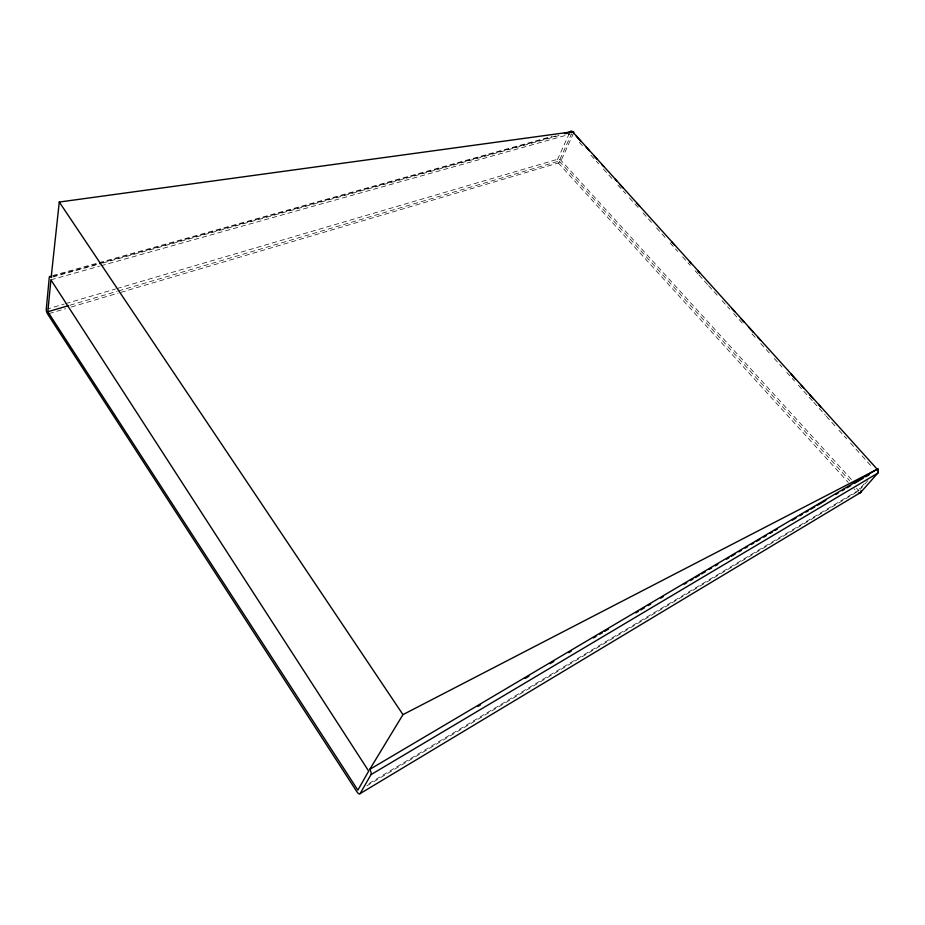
<?xml version="1.0" encoding="UTF-8"?>
<svg xmlns="http://www.w3.org/2000/svg" width="925" height="925" viewBox="0 0 925 925"><rect width="100%" height="100%" fill="white"/><g stroke="black" fill="none" stroke-linecap="round" stroke-linejoin="round"><path stroke-width="0.69" stroke-dasharray="4.62 3.47" d="M569.395 133.292L557.602 159.285A2.671 1.734 74.6 0 0 558.307 162.973L848.237 482.376M118.516 290.912L559.186 161.031L571.604 133.755L573.535 135.894M573.558 133.2L561.117 160.464A2.671 1.214 -43 0 1 558.307 162.973L119.591 292.728M369.006 783.487L858.458 490.296L866.066 481.682M867.87 480.607L860.262 489.221L858.319 487.082M859.128 490.342L857.88 491.36M366.82 785.868L856.966 491.996L854.064 488.782M70.011 305.215L117.128 291.317M49.002 313.598L65.606 308.684M71.144 307.042L118.203 293.132M46.262 309.32L64.276 304.036M65.663 303.62L115.544 288.993M116.932 288.577L557.602 159.285A2.648 1.607 24.8 0 1 561.117 160.464L851.52 479.613M50.898 279.812L99.495 266.18M100.883 265.787L570.216 134.137M52.54 275.627L97.773 263.024M99.148 262.642L551.554 136.507M53.442 276.193L97.877 263.787M99.264 263.405L558.873 135.096M52.54 277.072L101.207 263.475M102.594 263.082L560.041 135.247M559.186 161.031L849.717 480.676M856.515 488.169L858.458 490.296M579.327 142.311L584.149 147.665M590.913 155.157L598.625 163.713M603.458 169.067L613.102 179.774M617.923 185.127L625.647 193.683M629.509 197.973L639.152 208.668M643.014 212.958L651.697 222.59M656.53 227.943L665.214 237.575M670.035 242.928L677.759 251.484M682.581 256.838L690.304 265.394M695.126 270.748L698.017 273.962M698.988 275.037L707.671 284.669M708.631 285.733L717.314 295.364M722.147 300.717L729.86 309.285M733.722 313.563L742.405 323.195M752.06 333.902L755.922 338.18M760.743 343.533L770.398 354.24M774.248 358.518L781.972 367.075M786.793 372.428L794.517 380.996M798.379 385.274L812.855 401.334M813.815 402.398L825.401 415.244M826.36 416.308L835.044 425.951M838.906 430.229L846.629 438.785M850.48 443.075L861.094 454.846M862.065 455.921L872.68 467.692"/><path stroke-width="1.39" d="M47.834 311.748L50.898 279.812L368.693 771.092L357.859 790.158L47.834 311.748L68.623 305.62M573.731 132.737A2.729 1.237 -43 0 0 572.552 131.755L59.269 202.043L51.153 277.465A3.596 1.226 71.4 0 0 49.279 277.361L46.262 309.32A3.492 1.168 71 0 0 47.614 314.003L356.923 791.812A4.232 1.642 62.7 0 0 360.103 793.615L860.528 492.574L877.698 473.207A3.18 2.023 38.5 0 0 878.264 471.311M360.103 793.615L371.006 774.618L877.698 473.207A3.145 2.312 54.4 0 0 877.154 469.172L572.552 131.755A2.729 1.804 75.7 0 0 570.077 131.801M371.006 774.618A4.324 1.734 62.7 0 0 369.722 769.403L402.965 714.632L877.952 468.882M478.017 706.353L480.503 704.873M525.227 678.383L528.961 676.187M550.074 663.676L553.809 661.468M568.713 652.634L571.199 651.165M593.561 637.926L596.047 636.446M599.77 634.238L602.256 632.769M604.742 631.301L608.465 629.093M635.799 612.905L638.285 611.437M640.771 609.957L644.494 607.748M648.228 605.551L650.703 604.071M660.647 598.186L663.132 596.718M684.257 584.207L686.732 582.738M690.466 580.53L692.952 579.062M695.438 577.582L699.161 575.385M701.647 573.905L705.37 571.696M709.093 569.488L711.579 568.019M715.314 565.811L717.8 564.342M726.495 559.197L728.981 557.717M731.467 556.249L735.19 554.04M738.913 551.832L741.399 550.363M745.122 548.155L747.608 546.687M751.343 544.478L753.829 543.01M756.303 541.53L760.038 539.321M763.761 537.124L766.247 535.644M769.97 533.436L772.456 531.967M774.942 530.499L777.428 529.031M792.332 520.197L796.067 517.988M799.79 515.78L802.276 514.312M805.999 512.103L808.485 510.635M810.971 509.155L814.694 506.958M817.18 505.478L825.875 500.333M835.818 494.447L838.304 492.967M842.028 490.77L844.513 489.29M846.999 487.822L850.722 485.613M854.457 483.405L863.152 478.26M865.638 476.791L869.361 474.583M369.722 769.403L877.154 469.172M564.423 133.535L569.985 131.986M565.603 133.697L572.552 131.755M576.356 136.31L581.027 141.479M585.687 146.647L589.422 150.775M594.139 156.013L596.983 159.158M601.724 164.407L603.62 166.512M615.102 179.242L617.033 181.369M619.923 184.572L622.803 187.763M636.77 203.234L639.545 206.321M671.677 241.911L674.545 245.09M689.437 261.59L691.287 263.637M697.751 270.805L699.635 272.887M731.779 308.499L734.635 311.667M741.098 318.824L743.862 321.9M748.475 327.011L753.1 332.121M757.772 337.301L760.581 340.423M790.898 374.001L795.604 379.215M801.166 385.378L803.941 388.454M809.502 394.617L813.202 398.721M818.845 404.965L820.729 407.046M59.269 202.043L402.965 714.632M877.975 468.917L877.386 469.831A3.18 2.023 38.5 0 1 877.813 470.363M861.106 490.666A3.122 2.035 38.9 0 1 860.528 492.574A3.099 2.232 54.7 0 1 858.388 492.979"/></g></svg>
